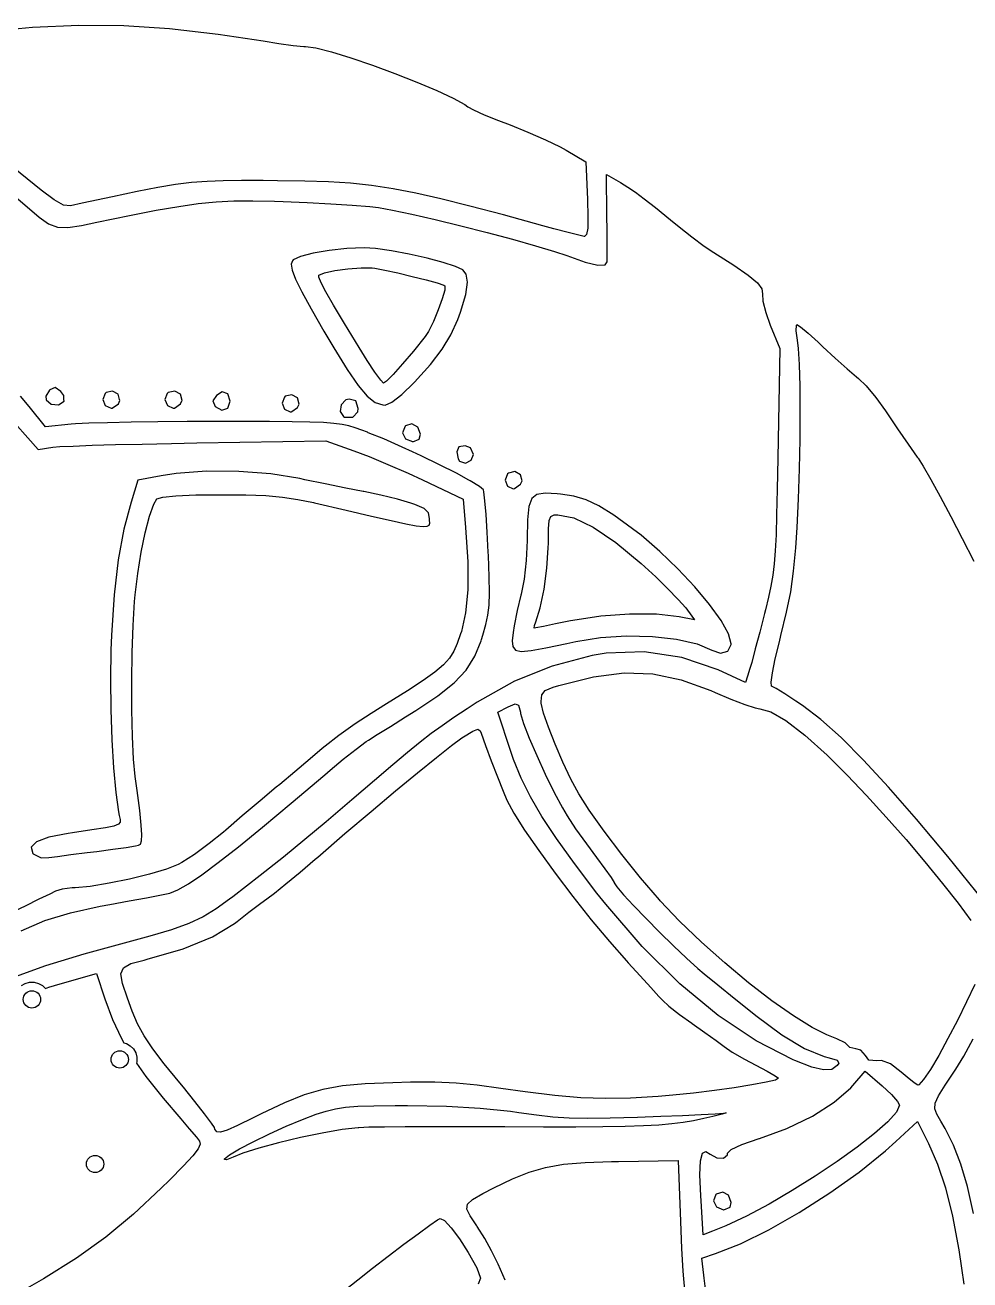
# Model space of a CAD drawing. Header units: inches. Extents: x -2.16 to 7.19, y -6.87 to -1.22.
# Drawn here: x 4.558 to 5.203, y -2.077 to -1.219 of the extents above; entities that cross this region are included whole.
import ezdxf

# ---------------------------------------------------------------- set-up
doc = ezdxf.new("R2010")
doc.units = ezdxf.units.IN
doc.header["$MEASUREMENT"] = 0
doc.layers.add('Front', color=13, linetype='CONTINUOUS', true_color=0xc83434)

msp = doc.modelspace()

# ---------------------------------------------------------------- linework, layer by layer
at = {"layer": 'Front', "linetype": 'CONTINUOUS'}
for p, q in [((4.52837, -1.22409), (4.56253, -1.22085)), ((4.56253, -1.22085), (4.59428, -1.21932)), ((4.59428, -1.21932), (4.62506, -1.21955)), ((4.62506, -1.21955), (4.65633, -1.22157)), ((4.65633, -1.22157), (4.68953, -1.22543)), ((4.68953, -1.22543), (4.72025, -1.23019)), ((4.72025, -1.23019), (4.73105, -1.23187)), ((4.73105, -1.23187), (4.74086, -1.23317)), ((4.74086, -1.23317), (4.74795, -1.23386)), ((4.74795, -1.23386), (4.7492, -1.23391)), ((4.7492, -1.23391), (4.7563, -1.23497)), ((4.7563, -1.23497), (4.76694, -1.23771)), ((4.76694, -1.23771), (4.78015, -1.24178)), ((4.78015, -1.24178), (4.79494, -1.24681)), ((4.79494, -1.24681), (4.81033, -1.25243)), ((4.81033, -1.25243), (4.82531, -1.25828)), ((4.82531, -1.25828), (4.83892, -1.26398)), ((4.83892, -1.26398), (4.85015, -1.26918)), ((4.85015, -1.26918), (4.85803, -1.27351)), ((4.85803, -1.27351), (4.86025, -1.27511)), ((4.86025, -1.27511), (4.86407, -1.27726)), ((4.86407, -1.27726), (4.87143, -1.28059)), ((4.87143, -1.28059), (4.88116, -1.28459)), ((4.88116, -1.28459), (4.889, -1.2876)), ((4.889, -1.2876), (4.90118, -1.29245)), ((4.90118, -1.29245), (4.91322, -1.29773)), ((4.91322, -1.29773), (4.92334, -1.30264)), ((4.92334, -1.30264), (4.92741, -1.30488)), ((4.92741, -1.30488), (4.94081, -1.3128)), ((4.56852, -1.33206), (4.54463, -1.31286)), ((4.94081, -1.3128), (4.94189, -1.33842)), ((4.66038, -1.32837), (4.6483, -1.33035)), ((4.6713, -1.32702), (4.66038, -1.32837)), ((4.68188, -1.32618), (4.6713, -1.32702)), ((4.693, -1.32574), (4.68188, -1.32618)), ((4.70551, -1.32558), (4.693, -1.32574)), ((4.72025, -1.3256), (4.70551, -1.32558)), ((4.73016, -1.32566), (4.72025, -1.3256)), ((4.74866, -1.32592), (4.73016, -1.32566)), ((4.76503, -1.32648), (4.74866, -1.32592)), ((4.78003, -1.32746), (4.76503, -1.32648)), ((4.79443, -1.32898), (4.78003, -1.32746)), ((4.80902, -1.33117), (4.79443, -1.32898)), ((4.95528, -1.34965), (4.95488, -1.3215)), ((4.95488, -1.3215), (4.96444, -1.327)), ((4.96444, -1.327), (4.96959, -1.33008)), ((4.54642, -1.33281), (4.559, -1.34352)), ((4.57729, -1.33876), (4.56852, -1.33206)), ((4.61719, -1.33661), (4.59645, -1.34112)), ((4.63418, -1.33305), (4.61719, -1.33661)), ((4.6483, -1.33035), (4.63418, -1.33305)), ((4.82454, -1.33416), (4.80902, -1.33117)), ((4.84178, -1.33806), (4.82454, -1.33416)), ((4.96959, -1.33008), (4.97473, -1.33353)), ((4.97473, -1.33353), (4.98073, -1.33797)), ((4.559, -1.34352), (4.56713, -1.35058)), ((4.58384, -1.34234), (4.57729, -1.33876)), ((4.58852, -1.34286), (4.58384, -1.34234)), ((4.59645, -1.34112), (4.58852, -1.34286)), ((4.62884, -1.34949), (4.64716, -1.34589)), ((4.64716, -1.34589), (4.66251, -1.3432)), ((4.66251, -1.3432), (4.67584, -1.34132)), ((4.67584, -1.34132), (4.68812, -1.34014)), ((4.68812, -1.34014), (4.70027, -1.33955)), ((4.70027, -1.33955), (4.71327, -1.33946)), ((4.71327, -1.33946), (4.72806, -1.33975)), ((4.72806, -1.33975), (4.734, -1.33993)), ((4.734, -1.33993), (4.75026, -1.34057)), ((4.75026, -1.34057), (4.76642, -1.34142)), ((4.76642, -1.34142), (4.78115, -1.34239)), ((4.78115, -1.34239), (4.79312, -1.3434)), ((4.79312, -1.3434), (4.799, -1.34407)), ((4.799, -1.34407), (4.8086, -1.34574)), ((4.8086, -1.34574), (4.82192, -1.34855)), ((4.86151, -1.343), (4.84178, -1.33806)), ((4.8845, -1.34911), (4.86151, -1.343)), ((4.94189, -1.33842), (4.94225, -1.35045)), ((4.98073, -1.33797), (4.98844, -1.34406)), ((4.98844, -1.34406), (4.99871, -1.35244)), ((4.56713, -1.35058), (4.57353, -1.35509)), ((4.59613, -1.35625), (4.6066, -1.35412)), ((4.6066, -1.35412), (4.62884, -1.34949)), ((4.82192, -1.34855), (4.83787, -1.35223)), ((4.83787, -1.35223), (4.85538, -1.35651)), ((4.9115, -1.35651), (4.8845, -1.34911)), ((4.94225, -1.35045), (4.9421, -1.35821)), ((4.9554, -1.35956), (4.95528, -1.34965)), ((4.99871, -1.35244), (5.00463, -1.35731)), ((4.57353, -1.35509), (4.57959, -1.35733)), ((4.57959, -1.35733), (4.58666, -1.35761)), ((4.58666, -1.35761), (4.59613, -1.35625)), ((4.85538, -1.35651), (4.87337, -1.36111)), ((4.87337, -1.36111), (4.89077, -1.36575)), ((4.91905, -1.35857), (4.9115, -1.35651)), ((4.92879, -1.36114), (4.91905, -1.35857)), ((4.93608, -1.36296), (4.92879, -1.36114)), ((4.93973, -1.36373), (4.93608, -1.36296)), ((4.94137, -1.3624), (4.94, -1.36373)), ((4.9421, -1.35821), (4.94137, -1.3624)), ((4.95549, -1.36984), (4.9554, -1.35956)), ((5.00463, -1.35731), (5.01323, -1.36414)), ((4.77739, -1.37203), (4.7654, -1.37332)), ((4.78921, -1.37155), (4.77739, -1.37203)), ((4.7971, -1.37207), (4.78921, -1.37155)), ((4.80797, -1.3736), (4.7971, -1.37207)), ((4.89077, -1.36575), (4.90648, -1.37017)), ((4.90648, -1.37017), (4.91945, -1.37409)), ((4.94, -1.36373), (4.93973, -1.36373)), ((4.95551, -1.37744), (4.95549, -1.36984)), ((5.01323, -1.36414), (5.02173, -1.37045)), ((5.02173, -1.37045), (5.02823, -1.37481)), ((4.74022, -1.38034), (4.73938, -1.3828)), ((4.74071, -1.37986), (4.74022, -1.38034)), ((4.74583, -1.37746), (4.74071, -1.37986)), ((4.75447, -1.3752), (4.74583, -1.37746)), ((4.7654, -1.37332), (4.75447, -1.3752)), ((4.82013, -1.37586), (4.80797, -1.3736)), ((4.83232, -1.37859), (4.82013, -1.37586)), ((4.84331, -1.38148), (4.83232, -1.37859)), ((4.91945, -1.37409), (4.92775, -1.3769)), ((4.92775, -1.3769), (4.94047, -1.38129)), ((4.95546, -1.38121), (4.95551, -1.37744)), ((5.02823, -1.37481), (5.04205, -1.38343)), ((4.73938, -1.3828), (4.74002, -1.38687)), ((4.74002, -1.38687), (4.74236, -1.39302)), ((4.75827, -1.3902), (4.76211, -1.38857)), ((4.76211, -1.38857), (4.76931, -1.38706)), ((4.76931, -1.38706), (4.77824, -1.38586)), ((4.77824, -1.38586), (4.78726, -1.38519)), ((4.78726, -1.38519), (4.79472, -1.38524)), ((4.79472, -1.38524), (4.7965, -1.38544)), ((4.7965, -1.38544), (4.80338, -1.38674)), ((4.80338, -1.38674), (4.81238, -1.38872)), ((4.81238, -1.38872), (4.82222, -1.39108)), ((4.85184, -1.38427), (4.84331, -1.38148)), ((4.85666, -1.38668), (4.85184, -1.38427)), ((4.85892, -1.38947), (4.85666, -1.38668)), ((4.94047, -1.38129), (4.94911, -1.38338)), ((4.94911, -1.38338), (4.954, -1.38322)), ((4.954, -1.38322), (4.95546, -1.38121)), ((5.04205, -1.38343), (5.05186, -1.39018)), ((4.74236, -1.39302), (4.74662, -1.40169)), ((4.75832, -1.39172), (4.75827, -1.3902)), ((4.75987, -1.39537), (4.75832, -1.39172)), ((4.76317, -1.40158), (4.75987, -1.39537)), ((4.82222, -1.39108), (4.8316, -1.39348)), ((4.8316, -1.39348), (4.83923, -1.39559)), ((4.83923, -1.39559), (4.84382, -1.39711)), ((4.84382, -1.39711), (4.84453, -1.39749)), ((4.84453, -1.39749), (4.84443, -1.4004)), ((4.8588, -1.40353), (4.86003, -1.39511)), ((4.86003, -1.39511), (4.85892, -1.38947)), ((5.05186, -1.39018), (5.0581, -1.39544)), ((5.0581, -1.39544), (5.06122, -1.39959)), ((4.74662, -1.40169), (4.75301, -1.41336)), ((4.76845, -1.41075), (4.76317, -1.40158)), ((4.84271, -1.4064), (4.83993, -1.41405)), ((4.84443, -1.4004), (4.84271, -1.4064)), ((4.85517, -1.41553), (4.8588, -1.40353)), ((5.06122, -1.39959), (5.06166, -1.40302)), ((5.06166, -1.40302), (5.06164, -1.40308)), ((5.06164, -1.40308), (5.06189, -1.40801)), ((4.75301, -1.41336), (4.76176, -1.42849)), ((4.77593, -1.42331), (4.76845, -1.41075)), ((4.83993, -1.41405), (4.83662, -1.42195)), ((5.06189, -1.40801), (5.0638, -1.41577)), ((4.78587, -1.43967), (4.77593, -1.42331)), ((4.83662, -1.42195), (4.83334, -1.42866)), ((4.84866, -1.43112), (4.85332, -1.42064)), ((4.85332, -1.42064), (4.85517, -1.41553)), ((5.0638, -1.41577), (5.06684, -1.42433)), ((4.76176, -1.42849), (4.76847, -1.43981)), ((4.83107, -1.43227), (4.8231, -1.44208)), ((4.83334, -1.42866), (4.83107, -1.43227)), ((4.84273, -1.44087), (4.84866, -1.43112)), ((5.06684, -1.42433), (5.07335, -1.4403)), ((5.08459, -1.42825), (5.08474, -1.42447)), ((5.08548, -1.43467), (5.08459, -1.42825)), ((5.08474, -1.42447), (5.08514, -1.42405)), ((5.08514, -1.42405), (5.08761, -1.42565)), ((5.08761, -1.42565), (5.09274, -1.42995)), ((5.09274, -1.42995), (5.09963, -1.43614)), ((4.76847, -1.43981), (4.77765, -1.4547)), ((4.79141, -1.44854), (4.78587, -1.43967)), ((5.07335, -1.4403), (5.07203, -1.5153)), ((5.08621, -1.44031), (5.08548, -1.43467)), ((5.08691, -1.45141), (5.08621, -1.44031)), ((5.09963, -1.43614), (5.10293, -1.43922)), ((5.10293, -1.43922), (5.11137, -1.44704)), ((4.79671, -1.45659), (4.79141, -1.44854)), ((4.8231, -1.44208), (4.81556, -1.45092)), ((4.83467, -1.4512), (4.84273, -1.44087)), ((5.11137, -1.44704), (5.11951, -1.45432)), ((4.77765, -1.4547), (4.78515, -1.46557)), ((4.80064, -1.46204), (4.79671, -1.45659)), ((4.81556, -1.45092), (4.80916, -1.45804)), ((4.82363, -1.46342), (4.83467, -1.4512)), ((5.08732, -1.46603), (5.08691, -1.45141)), ((5.11951, -1.45432), (5.1259, -1.45978)), ((4.78515, -1.46557), (4.79141, -1.4729)), ((4.80261, -1.46405), (4.80064, -1.46204)), ((4.80458, -1.46266), (4.80261, -1.46405)), ((4.80916, -1.45804), (4.80458, -1.46266)), ((4.81498, -1.47187), (4.82329, -1.46378)), ((4.82329, -1.46378), (4.82363, -1.46342)), ((5.08746, -1.48333), (5.08732, -1.46603)), ((5.1259, -1.45978), (5.12714, -1.46078)), ((5.12714, -1.46078), (5.1324, -1.46593)), ((5.1324, -1.46593), (5.13899, -1.47384)), ((4.56025, -1.47999), (4.5543, -1.47301)), ((4.57428, -1.46882), (4.57179, -1.47301)), ((4.57179, -1.47301), (4.57192, -1.47548)), ((4.5744, -1.46872), (4.57428, -1.46882)), ((4.57809, -1.46712), (4.5744, -1.46872)), ((4.58193, -1.46965), (4.57809, -1.46712)), ((4.58396, -1.4726), (4.58193, -1.46965)), ((4.5841, -1.4753), (4.58396, -1.4726)), ((4.61225, -1.47105), (4.61065, -1.4753)), ((4.6129, -1.47049), (4.61225, -1.47105)), ((4.61728, -1.46953), (4.6129, -1.47049)), ((4.62114, -1.47168), (4.61728, -1.46953)), ((4.62213, -1.4753), (4.62114, -1.47168)), ((4.65475, -1.47105), (4.65315, -1.4753)), ((4.6554, -1.47049), (4.65475, -1.47105)), ((4.65978, -1.46953), (4.6554, -1.47049)), ((4.66364, -1.47168), (4.65978, -1.46953)), ((4.66479, -1.47589), (4.66364, -1.47168)), ((4.68835, -1.47238), (4.68583, -1.47621)), ((4.69231, -1.47001), (4.68835, -1.47238)), ((4.69617, -1.47125), (4.69231, -1.47001)), ((4.69775, -1.47643), (4.69617, -1.47125)), ((4.73475, -1.47355), (4.73315, -1.4778)), ((4.7354, -1.47299), (4.73475, -1.47355)), ((4.73978, -1.47203), (4.7354, -1.47299)), ((4.74364, -1.47418), (4.73978, -1.47203)), ((4.74479, -1.47839), (4.74364, -1.47418)), ((4.77908, -1.47491), (4.77673, -1.47556)), ((4.78362, -1.47617), (4.77908, -1.47491)), ((4.79141, -1.4729), (4.79688, -1.47719)), ((4.80819, -1.47715), (4.81498, -1.47187)), ((5.13899, -1.47384), (5.14567, -1.48297)), ((4.54347, -1.48332), (4.5665, -1.50934)), ((4.5715, -1.49393), (4.56025, -1.47999)), ((4.57192, -1.47548), (4.57526, -1.47844)), ((4.57526, -1.47844), (4.58025, -1.47878)), ((4.58025, -1.47878), (4.58414, -1.47632)), ((4.58415, -1.47631), (4.5841, -1.4753)), ((4.58414, -1.47632), (4.58415, -1.47631)), ((4.61065, -1.4753), (4.61234, -1.4794)), ((4.61234, -1.4794), (4.61627, -1.48117)), ((4.61627, -1.48117), (4.61709, -1.48108)), ((4.61709, -1.48108), (4.62127, -1.4782)), ((4.62127, -1.4782), (4.62229, -1.47589)), ((4.62229, -1.47589), (4.62213, -1.4753)), ((4.65315, -1.4753), (4.65484, -1.4794)), ((4.65484, -1.4794), (4.65877, -1.48117)), ((4.65877, -1.48117), (4.65959, -1.48108)), ((4.65959, -1.48108), (4.66377, -1.4782)), ((4.66377, -1.4782), (4.66464, -1.47621)), ((4.66464, -1.47621), (4.66479, -1.47589)), ((4.68583, -1.47621), (4.68743, -1.4799)), ((4.68743, -1.4799), (4.68753, -1.48002)), ((4.68753, -1.48002), (4.69194, -1.48253)), ((4.69194, -1.48253), (4.69601, -1.48106)), ((4.69601, -1.48106), (4.69724, -1.4778)), ((4.69724, -1.4778), (4.69775, -1.47643)), ((4.73315, -1.4778), (4.73484, -1.4819)), ((4.73484, -1.4819), (4.73877, -1.48367)), ((4.73877, -1.48367), (4.73959, -1.48358)), ((4.73959, -1.48358), (4.73989, -1.48337)), ((4.73989, -1.48337), (4.74377, -1.4807)), ((4.74377, -1.4807), (4.74479, -1.47839)), ((4.77353, -1.47877), (4.77295, -1.48337)), ((4.77295, -1.48337), (4.77516, -1.48689)), ((4.77673, -1.47556), (4.77353, -1.47877)), ((4.78525, -1.48143), (4.78362, -1.47617)), ((4.78489, -1.48374), (4.78525, -1.48143)), ((4.79688, -1.47719), (4.80199, -1.47894)), ((4.80199, -1.47894), (4.80366, -1.47905)), ((4.80366, -1.47905), (4.80819, -1.47715)), ((5.08731, -1.5025), (5.08746, -1.48333)), ((5.14567, -1.48297), (5.14702, -1.48498)), ((4.589, -1.49211), (4.5715, -1.49393)), ((4.59193, -1.49188), (4.589, -1.49211)), ((4.60102, -1.49145), (4.59193, -1.49188)), ((4.61396, -1.49107), (4.60102, -1.49145)), ((4.62998, -1.49076), (4.61396, -1.49107)), ((4.64834, -1.49051), (4.62998, -1.49076)), ((4.66826, -1.49035), (4.64834, -1.49051)), ((4.689, -1.4903), (4.66826, -1.49035)), ((4.70517, -1.4903), (4.689, -1.4903)), ((4.72459, -1.49034), (4.70517, -1.4903)), ((4.74004, -1.49045), (4.72459, -1.49034)), ((4.75212, -1.49066), (4.74004, -1.49045)), ((4.76144, -1.49102), (4.75212, -1.49066)), ((4.7686, -1.49156), (4.76144, -1.49102)), ((4.7742, -1.49231), (4.7686, -1.49156)), ((4.77516, -1.48689), (4.77588, -1.48722)), ((4.77588, -1.48722), (4.78154, -1.4873)), ((4.78154, -1.4873), (4.78489, -1.48374)), ((4.82188, -1.49193), (4.81748, -1.49333)), ((4.82596, -1.49415), (4.82188, -1.49193)), ((5.14702, -1.48498), (5.15392, -1.49527)), ((4.77886, -1.49332), (4.7742, -1.49231)), ((4.78317, -1.49461), (4.77886, -1.49332)), ((4.78775, -1.49623), (4.78317, -1.49461)), ((4.79153, -1.49765), (4.78775, -1.49623)), ((4.79215, -1.49791), (4.79153, -1.49765)), ((4.80273, -1.50222), (4.79215, -1.49791)), ((4.81725, -1.49355), (4.81561, -1.49791)), ((4.81561, -1.49791), (4.81765, -1.50206)), ((4.81748, -1.49333), (4.81725, -1.49355)), ((4.82775, -1.49897), (4.82596, -1.49415)), ((4.8269, -1.50233), (4.82775, -1.49897)), ((5.15392, -1.49527), (5.1612, -1.50584)), ((4.5665, -1.50934), (4.5765, -1.50784)), ((4.5765, -1.50784), (4.58131, -1.50744)), ((4.58131, -1.50744), (4.59047, -1.50701)), ((4.59047, -1.50701), (4.60333, -1.50655)), ((4.60333, -1.50655), (4.61923, -1.50609)), ((4.61923, -1.50609), (4.63753, -1.50565)), ((4.63753, -1.50565), (4.65757, -1.50524)), ((4.65757, -1.50524), (4.67486, -1.50494)), ((4.67486, -1.50494), (4.76321, -1.50356)), ((4.76321, -1.50356), (4.7823, -1.51034)), ((4.81526, -1.50772), (4.80273, -1.50222)), ((4.82225, -1.51096), (4.81526, -1.50772)), ((4.81765, -1.50206), (4.82234, -1.50404)), ((4.82234, -1.50404), (4.82268, -1.50405)), ((4.82268, -1.50405), (4.8269, -1.50233)), ((4.85393, -1.50751), (4.85275, -1.51096)), ((4.85838, -1.507), (4.85393, -1.50751)), ((4.86195, -1.50832), (4.85838, -1.507)), ((4.864, -1.51276), (4.86195, -1.50832)), ((5.08689, -1.52268), (5.08731, -1.5025)), ((5.1612, -1.50584), (5.16739, -1.51455)), ((4.7823, -1.51034), (4.79261, -1.51428)), ((4.79261, -1.51428), (4.80555, -1.51966)), ((4.82826, -1.51374), (4.82225, -1.51096)), ((4.8409, -1.51985), (4.82826, -1.51374)), ((4.85275, -1.51096), (4.85359, -1.51583)), ((4.85359, -1.51583), (4.85451, -1.51747)), ((4.85451, -1.51747), (4.85859, -1.51881)), ((4.85859, -1.51881), (4.8625, -1.51669)), ((4.8625, -1.51669), (4.864, -1.51276)), ((5.07203, -1.5153), (5.07165, -1.53674)), ((5.16739, -1.51455), (5.16794, -1.5153)), ((5.16794, -1.5153), (5.17151, -1.52087)), ((4.66087, -1.52575), (4.65059, -1.52729)), ((4.68145, -1.52431), (4.66087, -1.52575)), ((4.70368, -1.52445), (4.68145, -1.52431)), ((4.7256, -1.52613), (4.70368, -1.52445)), ((4.74525, -1.52929), (4.7256, -1.52613)), ((4.80555, -1.51966), (4.81929, -1.52567)), ((4.81929, -1.52567), (4.82918, -1.53022)), ((4.85232, -1.52565), (4.8409, -1.51985)), ((4.86091, -1.5303), (4.85232, -1.52565)), ((4.88725, -1.52605), (4.88565, -1.5303)), ((4.8879, -1.52549), (4.88725, -1.52605)), ((4.89228, -1.52453), (4.8879, -1.52549)), ((4.89614, -1.52668), (4.89228, -1.52453)), ((5.0862, -1.54306), (5.08689, -1.52268)), ((5.17151, -1.52087), (5.17665, -1.52983)), ((4.63468, -1.5303), (4.62999, -1.5453)), ((4.65059, -1.52729), (4.63468, -1.5303)), ((4.74866, -1.53002), (4.74525, -1.52929)), ((4.76256, -1.53294), (4.74866, -1.53002)), ((4.77678, -1.53582), (4.76256, -1.53294)), ((4.82918, -1.53022), (4.85696, -1.54333)), ((4.86168, -1.53072), (4.86091, -1.5303)), ((4.86814, -1.53465), (4.86168, -1.53072)), ((4.87086, -1.53701), (4.86814, -1.53465)), ((4.88565, -1.5303), (4.88734, -1.5344)), ((4.88734, -1.5344), (4.89127, -1.53617)), ((4.89209, -1.53608), (4.89627, -1.5332)), ((4.89729, -1.53089), (4.89614, -1.52668)), ((4.89627, -1.5332), (4.89729, -1.53089)), ((5.17665, -1.52983), (5.18302, -1.5415)), ((4.64547, -1.54682), (4.64767, -1.54313)), ((4.64767, -1.54313), (4.65159, -1.54187)), ((4.65159, -1.54187), (4.66046, -1.54098)), ((4.66046, -1.54098), (4.67422, -1.54045)), ((4.67422, -1.54045), (4.691, -1.5403)), ((4.691, -1.5403), (4.70837, -1.54044)), ((4.70837, -1.54044), (4.72208, -1.54093)), ((4.72208, -1.54093), (4.73348, -1.5419)), ((4.73348, -1.5419), (4.74392, -1.54346)), ((4.74392, -1.54346), (4.75472, -1.54572)), ((4.78871, -1.53813), (4.77678, -1.53582)), ((4.78912, -1.53821), (4.78871, -1.53813)), ((4.80069, -1.54063), (4.78912, -1.53821)), ((4.8122, -1.54345), (4.80069, -1.54063)), ((4.82121, -1.54605), (4.8122, -1.54345)), ((4.85696, -1.54333), (4.85861, -1.56281)), ((4.87116, -1.53843), (4.87086, -1.53701)), ((4.87184, -1.5444), (4.87116, -1.53843)), ((4.89127, -1.53617), (4.89209, -1.53608)), ((4.90381, -1.54288), (4.90181, -1.54842)), ((4.9074, -1.54007), (4.90381, -1.54288)), ((4.91305, -1.53924), (4.9074, -1.54007)), ((4.92125, -1.53965), (4.91305, -1.53924)), ((4.92343, -1.53984), (4.92125, -1.53965)), ((4.93268, -1.5412), (4.92343, -1.53984)), ((4.94109, -1.54372), (4.93268, -1.5412)), ((4.9498, -1.54793), (4.94109, -1.54372)), ((5.07165, -1.53674), (5.07127, -1.55394)), ((5.08523, -1.5628), (5.0862, -1.54306)), ((5.18302, -1.5415), (5.19026, -1.55517)), ((4.62999, -1.5453), (4.62503, -1.56396)), ((4.6426, -1.55499), (4.64547, -1.54682)), ((4.75472, -1.54572), (4.75525, -1.54585)), ((4.75525, -1.54585), (4.77695, -1.55092)), ((4.77695, -1.55092), (4.79427, -1.55496)), ((4.82402, -1.54701), (4.82121, -1.54605)), ((4.83033, -1.54974), (4.82402, -1.54701)), ((4.83328, -1.5526), (4.83033, -1.54974)), ((4.8726, -1.5539), (4.87184, -1.5444)), ((4.90181, -1.54842), (4.90091, -1.55742)), ((4.95997, -1.55436), (4.9498, -1.54793)), ((4.63966, -1.56627), (4.6426, -1.55499)), ((4.79427, -1.55496), (4.8077, -1.55802)), ((4.8077, -1.55802), (4.81772, -1.56018)), ((4.81772, -1.56018), (4.82484, -1.56149)), ((4.834, -1.55655), (4.83328, -1.5526)), ((4.83367, -1.56105), (4.83408, -1.55967)), ((4.83404, -1.55778), (4.834, -1.55655)), ((4.83408, -1.55967), (4.83404, -1.55778)), ((4.87338, -1.56596), (4.8726, -1.5539)), ((4.90091, -1.55742), (4.90063, -1.57063)), ((4.9153, -1.56369), (4.91575, -1.55793)), ((4.91575, -1.55793), (4.9169, -1.55509)), ((4.9169, -1.55509), (4.91909, -1.55414)), ((4.91909, -1.55414), (4.92158, -1.55405)), ((4.92158, -1.55405), (4.93258, -1.55619)), ((4.93258, -1.55619), (4.94589, -1.56253)), ((4.97275, -1.56356), (4.95997, -1.55436)), ((5.07127, -1.55394), (5.07084, -1.56765)), ((5.19026, -1.55517), (5.19802, -1.57016)), ((4.62503, -1.56396), (4.62123, -1.58481)), ((4.63689, -1.57968), (4.63966, -1.56627)), ((4.82484, -1.56149), (4.82954, -1.56203)), ((4.82954, -1.56203), (4.83232, -1.56186)), ((4.83232, -1.56186), (4.83367, -1.56105)), ((4.85861, -1.56281), (4.86007, -1.58618)), ((4.87409, -1.57963), (4.87338, -1.56596)), ((4.9152, -1.57342), (4.9153, -1.56369)), ((4.94589, -1.56253), (4.96135, -1.57296)), ((4.97856, -1.56804), (4.97275, -1.56356)), ((4.99136, -1.57901), (4.97856, -1.56804)), ((5.07084, -1.56765), (5.0703, -1.57862)), ((5.08433, -1.57665), (5.08523, -1.5628)), ((4.90062, -1.57155), (4.90004, -1.58518)), ((4.90063, -1.57063), (4.90062, -1.57155)), ((4.91421, -1.59055), (4.91515, -1.57659)), ((4.91515, -1.57659), (4.9152, -1.57342)), ((4.96135, -1.57296), (4.97876, -1.58735)), ((5.08286, -1.59255), (5.08433, -1.57665)), ((5.19802, -1.57016), (5.20595, -1.58576)), ((4.62123, -1.58481), (4.61847, -1.60869)), ((4.63452, -1.59421), (4.63689, -1.57968)), ((4.86007, -1.58618), (4.86009, -1.60538)), ((4.87419, -1.58183), (4.87409, -1.57963)), ((4.87479, -1.59648), (4.87419, -1.58183)), ((4.90004, -1.58518), (4.89865, -1.59813)), ((5.00383, -1.59101), (4.99136, -1.57901)), ((5.0703, -1.57862), (5.06957, -1.58762)), ((4.63277, -1.60883), (4.63452, -1.59421)), ((4.91229, -1.60481), (4.91421, -1.59055)), ((4.97876, -1.58735), (4.98863, -1.59646)), ((5.01536, -1.60335), (5.00383, -1.59101)), ((5.06957, -1.58762), (5.0686, -1.59539)), ((5.08086, -1.60662), (5.08286, -1.59255)), ((4.875, -1.60741), (4.87479, -1.59648)), ((4.89865, -1.59813), (4.89668, -1.60833)), ((4.98863, -1.59646), (4.99676, -1.60443)), ((5.02536, -1.61533), (5.01536, -1.60335)), ((5.06731, -1.6027), (5.06565, -1.61029)), ((5.0686, -1.59539), (5.06731, -1.6027)), ((4.61847, -1.60869), (4.61665, -1.6364)), ((4.63237, -1.61336), (4.63277, -1.60883)), ((4.86009, -1.60538), (4.85866, -1.62106)), ((4.87475, -1.61574), (4.875, -1.60741)), ((4.89648, -1.60905), (4.89388, -1.61933)), ((4.89668, -1.60833), (4.89648, -1.60905)), ((4.90966, -1.61761), (4.91229, -1.60481)), ((4.99676, -1.60443), (5.00395, -1.61188)), ((5.00395, -1.61188), (5.0091, -1.61763)), ((5.06565, -1.61029), (5.06354, -1.61893)), ((5.07807, -1.62068), (5.08086, -1.60662)), ((4.63138, -1.62965), (4.63237, -1.61336)), ((4.87395, -1.6226), (4.87475, -1.61574)), ((4.89388, -1.61933), (4.89176, -1.62992)), ((4.9066, -1.62717), (4.90966, -1.61761)), ((5.0091, -1.61763), (5.01043, -1.61932)), ((5.01043, -1.61932), (5.0151, -1.62585)), ((5.03324, -1.62627), (5.02536, -1.61533)), ((5.06354, -1.61893), (5.06289, -1.62155)), ((5.0742, -1.63655), (5.07807, -1.62068)), ((4.85866, -1.62106), (4.85573, -1.63387)), ((4.87047, -1.63639), (4.87255, -1.62911)), ((4.87255, -1.62911), (4.87395, -1.6226)), ((4.90569, -1.62965), (4.9066, -1.62717)), ((4.92002, -1.62866), (4.91181, -1.63033)), ((4.93025, -1.62655), (4.92002, -1.62866)), ((4.93194, -1.6262), (4.93025, -1.62655)), ((4.95106, -1.62331), (4.93194, -1.6262)), ((4.97069, -1.6219), (4.95106, -1.62331)), ((4.9891, -1.62205), (4.97069, -1.6219)), ((5.00455, -1.62381), (4.9891, -1.62205)), ((5.0151, -1.62585), (5.00455, -1.62381)), ((5.0384, -1.63546), (5.03324, -1.62627)), ((5.06289, -1.62155), (5.05968, -1.63415)), ((4.61665, -1.6364), (4.61623, -1.64648)), ((4.63073, -1.64822), (4.63138, -1.62965)), ((4.85523, -1.63536), (4.8529, -1.6419)), ((4.85573, -1.63387), (4.85523, -1.63536)), ((4.86957, -1.63926), (4.87047, -1.63639)), ((4.89109, -1.63443), (4.89052, -1.64011)), ((4.89176, -1.62992), (4.89109, -1.63443)), ((4.90561, -1.63151), (4.90569, -1.62965)), ((4.90671, -1.63133), (4.90561, -1.63151)), ((4.91181, -1.63033), (4.90671, -1.63133)), ((4.934, -1.64057), (4.9508, -1.63783)), ((4.9508, -1.63783), (4.96869, -1.63671)), ((4.96869, -1.63671), (4.98646, -1.63711)), ((4.98646, -1.63711), (5.00292, -1.63897)), ((5.04025, -1.64223), (5.0384, -1.63546)), ((5.05968, -1.63415), (5.05668, -1.64568)), ((5.07312, -1.64081), (5.0742, -1.63655)), ((4.61623, -1.64648), (4.61585, -1.66632)), ((4.8529, -1.6419), (4.85054, -1.6473)), ((4.86504, -1.65054), (4.86923, -1.64011)), ((4.86923, -1.64011), (4.86957, -1.63926)), ((4.89052, -1.64011), (4.89085, -1.6441)), ((4.89085, -1.6441), (4.89269, -1.6465)), ((4.89269, -1.6465), (4.89668, -1.6474)), ((4.90343, -1.64688), (4.91358, -1.64504)), ((4.91358, -1.64504), (4.92775, -1.64197)), ((4.92775, -1.64197), (4.934, -1.64057)), ((5.00292, -1.63897), (5.01688, -1.64221)), ((5.01688, -1.64221), (5.02685, -1.64657)), ((5.02685, -1.64657), (5.03299, -1.64856)), ((5.03797, -1.64713), (5.04024, -1.64276)), ((5.04024, -1.64276), (5.04025, -1.64223)), ((5.05668, -1.64568), (5.0542, -1.6549)), ((5.07036, -1.65249), (5.07312, -1.64081)), ((4.63044, -1.66785), (4.63073, -1.64822)), ((4.84759, -1.65204), (4.8435, -1.65661)), ((4.85054, -1.6473), (4.84759, -1.65204)), ((4.85908, -1.66014), (4.86504, -1.65054)), ((4.89668, -1.6474), (4.90343, -1.64688)), ((4.9452, -1.65016), (4.91775, -1.65738)), ((4.95467, -1.64858), (4.9452, -1.65016)), ((4.9807, -1.64762), (4.95467, -1.64858)), ((5.00647, -1.65149), (4.9807, -1.64762)), ((5.03124, -1.6601), (5.00647, -1.65149)), ((5.03299, -1.64856), (5.03797, -1.64713)), ((5.0542, -1.6549), (5.05258, -1.66055)), ((5.06844, -1.66203), (5.07036, -1.65249)), ((4.83771, -1.66153), (4.82967, -1.66726)), ((4.8435, -1.65661), (4.83771, -1.66153)), ((4.85089, -1.66895), (4.85908, -1.66014)), ((4.91775, -1.65738), (4.89203, -1.6678)), ((4.94598, -1.66473), (4.96705, -1.66206)), ((4.96705, -1.66206), (4.98666, -1.66271)), ((4.98666, -1.66271), (5.00602, -1.66673)), ((5.05, -1.66865), (5.03124, -1.6601)), ((5.05253, -1.66072), (5.05, -1.66865)), ((5.05258, -1.66055), (5.05253, -1.66072)), ((5.0675, -1.66852), (5.06844, -1.66203)), ((4.61585, -1.66632), (4.61604, -1.68712)), ((4.6305, -1.68733), (4.63044, -1.66785)), ((4.82967, -1.66726), (4.81882, -1.67432)), ((4.83968, -1.67787), (4.85089, -1.66895)), ((4.89203, -1.6678), (4.86649, -1.68208)), ((4.91311, -1.67416), (4.91855, -1.67182)), ((4.91855, -1.67182), (4.92228, -1.67067)), ((4.92228, -1.67067), (4.94598, -1.66473)), ((5.00602, -1.66673), (5.02631, -1.67417)), ((5.06773, -1.67109), (5.0675, -1.66852)), ((5.06774, -1.67109), (5.06773, -1.67109)), ((5.07089, -1.67279), (5.06774, -1.67109)), ((4.81882, -1.67432), (4.8046, -1.6832)), ((4.82464, -1.6878), (4.83968, -1.67787)), ((4.91025, -1.6816), (4.91076, -1.67704)), ((4.91076, -1.67704), (4.91311, -1.67416)), ((5.02631, -1.67417), (5.02932, -1.6755)), ((5.02932, -1.6755), (5.04001, -1.68008)), ((5.04001, -1.68008), (5.04954, -1.68373)), ((5.0769, -1.67646), (5.07089, -1.67279)), ((5.08449, -1.6813), (5.0769, -1.67646)), ((4.61604, -1.68712), (4.61674, -1.70774)), ((4.63092, -1.70546), (4.6305, -1.68733)), ((4.8046, -1.6832), (4.794, -1.68973)), ((4.81763, -1.69217), (4.82464, -1.6878)), ((4.85963, -1.68655), (4.85053, -1.69268)), ((4.86649, -1.68208), (4.85963, -1.68655)), ((4.8806, -1.689), (4.88766, -1.68534)), ((4.88956, -1.71577), (4.8806, -1.689)), ((4.88766, -1.68534), (4.89254, -1.68314)), ((4.89254, -1.68314), (4.8948, -1.68408)), ((4.8948, -1.68408), (4.89611, -1.689)), ((4.89611, -1.689), (4.89625, -1.68974)), ((4.91033, -1.68274), (4.91025, -1.6816)), ((4.91193, -1.68952), (4.91033, -1.68274)), ((4.91523, -1.69928), (4.91193, -1.68952)), ((5.04954, -1.68373), (5.05668, -1.68601)), ((5.05668, -1.68601), (5.05967, -1.68655)), ((5.05967, -1.68655), (5.06727, -1.68859)), ((5.06727, -1.68859), (5.07757, -1.69465)), ((5.08894, -1.68431), (5.08449, -1.6813)), ((5.10146, -1.69398), (5.08894, -1.68431)), ((4.78308, -1.69687), (4.77192, -1.7048)), ((4.794, -1.68973), (4.78308, -1.69687)), ((4.80723, -1.69868), (4.81763, -1.69217)), ((4.85053, -1.69268), (4.84261, -1.69819)), ((4.89625, -1.68974), (4.89827, -1.69659)), ((4.89827, -1.69659), (4.90212, -1.70662)), ((5.07757, -1.69465), (5.09043, -1.70463)), ((5.11527, -1.70634), (5.10146, -1.69398)), ((4.63169, -1.72102), (4.63092, -1.70546)), ((4.77192, -1.7048), (4.76255, -1.71209)), ((4.79223, -1.7081), (4.7983, -1.70428)), ((4.7983, -1.70428), (4.80723, -1.69868)), ((4.83517, -1.70361), (4.82752, -1.70951)), ((4.84261, -1.69819), (4.83517, -1.70361)), ((4.84898, -1.71178), (4.85612, -1.70654)), ((4.85612, -1.70654), (4.85718, -1.70584)), ((4.85718, -1.70584), (4.86353, -1.70192)), ((4.86353, -1.70192), (4.86697, -1.70064)), ((4.86697, -1.70064), (4.86869, -1.70176)), ((4.86869, -1.70176), (4.86935, -1.70335)), ((4.86935, -1.70335), (4.87229, -1.71168)), ((4.90212, -1.70662), (4.90725, -1.71863)), ((4.91976, -1.71083), (4.91523, -1.69928)), ((5.09043, -1.70463), (5.10571, -1.71841)), ((5.13063, -1.72163), (5.11527, -1.70634)), ((4.61674, -1.70774), (4.6179, -1.72703)), ((4.76069, -1.71368), (4.75233, -1.72087)), ((4.76255, -1.71209), (4.76069, -1.71368)), ((4.77494, -1.72109), (4.78373, -1.7142)), ((4.78373, -1.7142), (4.79077, -1.70906)), ((4.79077, -1.70906), (4.79223, -1.7081)), ((4.82752, -1.70951), (4.81897, -1.71643)), ((4.8387, -1.71982), (4.84898, -1.71178)), ((4.87229, -1.71168), (4.87621, -1.72223)), ((4.92505, -1.72303), (4.91976, -1.71083)), ((4.63281, -1.7328), (4.63169, -1.72102)), ((4.75233, -1.72087), (4.74201, -1.72961)), ((4.76598, -1.72854), (4.77494, -1.72109)), ((4.81897, -1.71643), (4.8088, -1.72493)), ((4.82578, -1.73028), (4.8387, -1.71982)), ((4.87621, -1.72223), (4.88042, -1.73323)), ((4.8915, -1.7213), (4.88956, -1.71577)), ((4.89663, -1.734), (4.8915, -1.7213)), ((4.90725, -1.71863), (4.91312, -1.73141)), ((4.93062, -1.73469), (4.92505, -1.72303)), ((5.10571, -1.71841), (5.11938, -1.7319)), ((5.14775, -1.74012), (5.13063, -1.72163)), ((4.6179, -1.72703), (4.61946, -1.74386)), ((4.74201, -1.72961), (4.73164, -1.73827)), ((4.73939, -1.75118), (4.76231, -1.73168)), ((4.76231, -1.73168), (4.76598, -1.72854)), ((4.8088, -1.72493), (4.79633, -1.73557)), ((4.81071, -1.74272), (4.82578, -1.73028)), ((4.91312, -1.73141), (4.91917, -1.74373)), ((5.11938, -1.7319), (5.13264, -1.74579)), ((4.6341, -1.7424), (4.63281, -1.7328)), ((4.72919, -1.7403), (4.71822, -1.74944)), ((4.73164, -1.73827), (4.72919, -1.7403)), ((4.79633, -1.73557), (4.78086, -1.74888)), ((4.88042, -1.73323), (4.88426, -1.74291)), ((4.90291, -1.74673), (4.89663, -1.734)), ((4.93599, -1.74465), (4.93062, -1.73469)), ((5.16689, -1.76204), (5.14775, -1.74012)), ((4.61946, -1.74386), (4.62136, -1.7571)), ((4.63588, -1.75623), (4.6341, -1.7424)), ((4.71822, -1.74944), (4.70591, -1.75987)), ((4.78086, -1.74888), (4.77922, -1.7503)), ((4.79398, -1.75675), (4.81071, -1.74272)), ((4.88426, -1.74291), (4.88684, -1.74905)), ((4.88684, -1.74905), (4.89155, -1.75785)), ((4.91079, -1.76023), (4.90291, -1.74673)), ((4.91917, -1.74373), (4.92486, -1.75441)), ((4.94319, -1.75594), (4.93599, -1.74465)), ((5.13264, -1.74579), (5.14623, -1.76067)), ((4.62136, -1.7571), (4.62184, -1.75951)), ((4.63697, -1.76615), (4.63588, -1.75623)), ((4.71981, -1.76755), (4.73939, -1.75118)), ((4.77922, -1.7503), (4.76343, -1.76381)), ((4.77611, -1.77195), (4.79398, -1.75675)), ((4.89155, -1.75785), (4.899, -1.76962)), ((4.92486, -1.75441), (4.92802, -1.75975)), ((4.9534, -1.77037), (4.94319, -1.75594)), ((4.61822, -1.76674), (4.6124, -1.76796)), ((4.62137, -1.76555), (4.61822, -1.76674)), ((4.62255, -1.76411), (4.62137, -1.76555)), ((4.62184, -1.75951), (4.62247, -1.76218)), ((4.62247, -1.76218), (4.62255, -1.76411)), ((4.63739, -1.77282), (4.63697, -1.76615)), ((4.70591, -1.75987), (4.69465, -1.76954)), ((4.76343, -1.76381), (4.74883, -1.77601)), ((4.9207, -1.77522), (4.91079, -1.76023)), ((4.92802, -1.75975), (4.93387, -1.76858)), ((5.14623, -1.76067), (5.15972, -1.77601)), ((5.18828, -1.78766), (5.16689, -1.76204)), ((4.57366, -1.77446), (4.56529, -1.77756)), ((4.58693, -1.77186), (4.57366, -1.77446)), ((4.58989, -1.77142), (4.58693, -1.77186)), ((4.60319, -1.76943), (4.58989, -1.77142)), ((4.6124, -1.76796), (4.60319, -1.76943)), ((4.63718, -1.7769), (4.63739, -1.77282)), ((4.69309, -1.7709), (4.68345, -1.77877)), ((4.69465, -1.76954), (4.69309, -1.7709)), ((4.7033, -1.78101), (4.71981, -1.76755)), ((4.75758, -1.78792), (4.77611, -1.77195)), ((4.899, -1.76962), (4.90859, -1.78357)), ((4.9331, -1.79243), (4.9207, -1.77522)), ((4.93387, -1.76858), (4.94123, -1.77899)), ((4.9654, -1.78616), (4.9534, -1.77037)), ((4.56529, -1.77756), (4.56173, -1.78122)), ((4.56173, -1.78122), (4.56291, -1.78548)), ((4.6065, -1.78407), (4.61745, -1.78265)), ((4.61745, -1.78265), (4.62671, -1.78135)), ((4.62671, -1.78135), (4.63305, -1.78034)), ((4.63305, -1.78034), (4.63498, -1.77994)), ((4.63498, -1.77994), (4.63637, -1.77905)), ((4.63637, -1.77905), (4.63718, -1.7769)), ((4.68345, -1.77877), (4.67338, -1.78614)), ((4.68954, -1.79179), (4.7033, -1.78101)), ((4.74883, -1.77601), (4.73416, -1.78794)), ((4.90859, -1.78357), (4.91977, -1.79893)), ((4.94123, -1.77899), (4.94823, -1.78837)), ((5.15972, -1.77601), (5.17267, -1.79129)), ((4.56291, -1.78548), (4.56315, -1.78578)), ((4.56315, -1.78578), (4.56843, -1.78841)), ((4.56843, -1.78841), (4.57386, -1.78834)), ((4.57386, -1.78834), (4.57963, -1.78754)), ((4.57963, -1.78754), (4.58885, -1.78632)), ((4.58885, -1.78632), (4.59998, -1.78489)), ((4.59998, -1.78489), (4.6065, -1.78407)), ((4.66463, -1.79176), (4.66226, -1.79305)), ((4.67338, -1.78614), (4.66463, -1.79176)), ((4.67827, -1.80011), (4.68954, -1.79179)), ((4.73416, -1.78794), (4.71814, -1.80062)), ((4.74547, -1.79827), (4.75583, -1.78944)), ((4.75583, -1.78944), (4.75758, -1.78792)), ((4.94843, -1.81261), (4.9331, -1.79243)), ((4.94823, -1.78837), (4.95389, -1.7959)), ((4.9783, -1.80218), (4.9654, -1.78616)), ((5.17267, -1.79129), (5.18465, -1.80597)), ((5.21215, -1.81723), (5.18828, -1.78766)), ((4.64253, -1.79969), (4.62898, -1.80302)), ((4.65413, -1.79626), (4.64253, -1.79969)), ((4.66226, -1.79305), (4.65413, -1.79626)), ((4.66917, -1.80619), (4.67827, -1.80011)), ((4.71814, -1.80062), (4.69949, -1.8151)), ((4.73583, -1.80628), (4.74547, -1.79827)), ((4.91977, -1.79893), (4.93193, -1.81493)), ((4.95389, -1.7959), (4.95812, -1.80191)), ((4.5898, -1.80905), (4.58291, -1.80982)), ((4.59164, -1.80901), (4.5898, -1.80905)), ((4.60203, -1.80801), (4.59164, -1.80901)), ((4.61498, -1.8059), (4.60203, -1.80801)), ((4.62898, -1.80302), (4.61498, -1.8059)), ((4.66197, -1.81026), (4.66917, -1.80619)), ((4.72792, -1.81263), (4.73583, -1.80628)), ((4.95812, -1.80191), (4.96017, -1.80532)), ((4.96017, -1.80532), (4.96025, -1.80562)), ((4.96025, -1.80562), (4.96196, -1.80832)), ((4.96196, -1.80832), (4.96661, -1.81374)), ((4.99124, -1.81726), (4.9783, -1.80218)), ((5.18465, -1.80597), (5.19525, -1.81951)), ((4.56702, -1.81682), (4.55753, -1.82144)), ((4.57435, -1.81323), (4.56702, -1.81682)), ((4.57835, -1.81126), (4.57435, -1.81323)), ((4.58291, -1.80982), (4.57835, -1.81126)), ((4.61552, -1.82034), (4.62869, -1.81798)), ((4.62869, -1.81798), (4.64042, -1.81581)), ((4.64042, -1.81581), (4.64966, -1.81402)), ((4.64966, -1.81402), (4.65539, -1.8128)), ((4.65539, -1.8128), (4.65637, -1.81254)), ((4.65637, -1.81254), (4.66197, -1.81026)), ((4.69724, -1.81684), (4.68811, -1.82345)), ((4.69949, -1.8151), (4.69724, -1.81684)), ((4.71871, -1.81938), (4.72275, -1.81651)), ((4.72275, -1.81651), (4.72792, -1.81263)), ((4.93193, -1.81493), (4.9445, -1.83077)), ((4.95441, -1.82021), (4.94843, -1.81261)), ((4.96661, -1.81374), (4.97351, -1.82118)), ((4.99175, -1.81783), (4.99124, -1.81726)), ((5.00488, -1.83167), (4.99175, -1.81783)), ((4.55753, -1.82144), (4.55025, -1.82496)), ((4.57102, -1.83137), (4.58854, -1.82599)), ((4.58854, -1.82599), (4.60893, -1.82153)), ((4.60893, -1.82153), (4.61552, -1.82034)), ((4.68811, -1.82345), (4.67916, -1.82884)), ((4.70239, -1.83202), (4.71053, -1.82555)), ((4.71053, -1.82555), (4.71871, -1.81938)), ((4.97941, -1.84911), (4.95441, -1.82021)), ((4.97351, -1.82118), (4.98197, -1.82994)), ((5.19525, -1.81951), (5.20402, -1.83139)), ((4.55478, -1.83833), (4.57102, -1.83137)), ((4.66934, -1.83346), (4.65758, -1.83774)), ((4.67916, -1.82884), (4.66934, -1.83346)), ((4.68564, -1.84257), (4.70076, -1.83332)), ((4.70076, -1.83332), (4.70239, -1.83202)), ((4.9445, -1.83077), (4.95691, -1.84569)), ((4.98197, -1.82994), (4.99129, -1.83931)), ((5.0198, -1.84602), (5.00488, -1.83167)), ((4.64282, -1.84214), (4.62775, -1.84614)), ((4.65758, -1.83774), (4.64282, -1.84214)), ((4.66569, -1.85074), (4.68564, -1.84257)), ((4.99129, -1.83931), (5.00077, -1.8486)), ((4.62775, -1.84614), (4.59763, -1.8543)), ((4.64088, -1.85785), (4.66569, -1.85074)), ((4.95691, -1.84569), (4.96856, -1.8589)), ((5.00515, -1.87456), (4.97941, -1.84911)), ((5.00077, -1.8486), (5.00973, -1.8571)), ((5.03579, -1.86029), (5.0198, -1.84602)), ((4.59763, -1.8543), (4.57145, -1.86238)), ((4.62478, -1.86356), (4.62984, -1.86082)), ((4.62984, -1.86082), (4.63882, -1.85835)), ((4.63882, -1.85835), (4.64088, -1.85785)), ((4.96856, -1.8589), (4.96985, -1.8603)), ((4.96985, -1.8603), (4.97797, -1.8691)), ((5.00973, -1.8571), (5.01745, -1.86411)), ((5.05209, -1.87387), (5.03579, -1.86029)), ((4.57145, -1.86238), (4.54819, -1.87083)), ((4.58139, -1.87464), (4.60628, -1.86754)), ((4.60628, -1.86754), (4.61208, -1.88477)), ((4.62307, -1.86768), (4.62478, -1.86356)), ((4.62415, -1.87429), (4.62307, -1.86768)), ((4.97797, -1.8691), (4.98528, -1.87707)), ((5.01745, -1.86411), (5.02182, -1.8678)), ((5.02182, -1.8678), (5.03109, -1.87527)), ((4.55498, -1.87586), (4.55765, -1.87432)), ((4.55765, -1.87432), (4.56063, -1.87352)), ((4.56063, -1.87352), (4.56372, -1.87352)), ((4.56372, -1.87352), (4.56669, -1.87432)), ((4.56669, -1.87432), (4.56936, -1.87586)), ((4.56936, -1.87586), (4.57137, -1.87787)), ((4.57137, -1.87787), (4.57375, -1.87695)), ((4.57375, -1.87695), (4.58139, -1.87464)), ((4.62748, -1.8845), (4.62415, -1.87429)), ((4.98528, -1.87707), (4.99083, -1.88316)), ((5.03121, -1.8962), (5.00515, -1.87456)), ((5.03109, -1.87527), (5.04228, -1.88431)), ((5.06797, -1.88616), (5.05209, -1.87387)), ((5.20664, -1.87496), (5.20105, -1.88695)), ((4.61208, -1.88477), (4.61735, -1.89898)), ((4.63068, -1.89334), (4.62748, -1.8845)), ((4.99083, -1.88316), (4.9932, -1.8858)), ((4.9932, -1.8858), (4.99768, -1.88995)), ((5.04228, -1.88431), (5.05342, -1.89333)), ((5.08268, -1.89658), (5.06797, -1.88616)), ((4.63445, -1.90204), (4.63068, -1.89334)), ((4.99768, -1.88995), (5.00485, -1.8956)), ((5.05342, -1.89333), (5.05693, -1.89618)), ((5.20105, -1.88695), (5.19482, -1.89958)), ((4.61735, -1.89898), (4.62335, -1.91193)), ((4.63892, -1.91023), (4.63445, -1.90204)), ((5.00485, -1.8956), (5.01318, -1.90157)), ((5.01318, -1.90157), (5.01353, -1.90181)), ((5.01353, -1.90181), (5.02214, -1.90778)), ((5.05716, -1.91367), (5.03121, -1.8962)), ((5.05693, -1.89618), (5.07471, -1.90953)), ((5.09548, -1.90452), (5.08268, -1.89658)), ((5.19482, -1.89958), (5.18834, -1.91203)), ((4.62335, -1.91193), (4.62511, -1.91495)), ((4.64477, -1.91896), (4.63892, -1.91023)), ((5.02214, -1.90778), (5.02995, -1.91341)), ((5.07471, -1.90953), (5.09022, -1.91885)), ((5.10564, -1.90939), (5.09548, -1.90452)), ((5.11247, -1.91213), (5.10564, -1.90939)), ((5.11809, -1.91497), (5.11247, -1.91213)), ((5.18834, -1.91203), (5.18205, -1.92348)), ((5.1992, -1.92398), (5.20558, -1.91222)), ((4.62511, -1.91495), (4.62676, -1.91539)), ((4.62676, -1.91539), (4.62943, -1.91693)), ((4.62943, -1.91693), (4.63161, -1.91911)), ((4.63161, -1.91911), (4.63315, -1.92178)), ((4.65265, -1.92929), (4.64477, -1.91896)), ((5.02995, -1.91341), (5.0353, -1.9175)), ((5.0353, -1.9175), (5.03536, -1.91755)), ((5.03536, -1.91755), (5.04097, -1.9214)), ((5.08257, -1.92659), (5.05716, -1.91367)), ((5.09022, -1.91885), (5.10382, -1.92435)), ((5.12025, -1.91688), (5.11809, -1.91497)), ((5.1213, -1.91818), (5.12025, -1.91688)), ((5.12549, -1.91905), (5.1213, -1.91818)), ((5.12872, -1.91985), (5.12549, -1.91905)), ((5.13191, -1.92359), (5.12872, -1.91985)), ((4.63315, -1.92178), (4.63395, -1.92476)), ((4.63395, -1.92784), (4.63368, -1.92884)), ((4.63368, -1.92884), (4.63999, -1.93787)), ((4.63395, -1.92476), (4.63395, -1.92784)), ((4.66321, -1.94229), (4.65265, -1.92929)), ((5.04097, -1.9214), (5.04921, -1.9262)), ((5.04921, -1.9262), (5.0571, -1.9303)), ((5.08372, -1.92707), (5.08257, -1.92659)), ((5.09528, -1.93147), (5.08372, -1.92707)), ((5.10382, -1.92435), (5.10725, -1.92521)), ((5.10725, -1.92521), (5.11256, -1.92679)), ((5.11256, -1.92679), (5.11367, -1.92874)), ((5.11367, -1.92874), (5.11257, -1.93052)), ((5.13428, -1.92685), (5.13191, -1.92359)), ((5.1398, -1.92715), (5.13428, -1.92685)), ((5.14299, -1.92709), (5.1398, -1.92715)), ((5.149, -1.92929), (5.14299, -1.92709)), ((5.1565, -1.93501), (5.149, -1.92929)), ((5.18205, -1.92348), (5.17636, -1.93311)), ((5.19372, -1.93294), (5.1992, -1.92398)), ((4.63999, -1.93787), (4.65184, -1.95282)), ((5.0571, -1.9303), (5.06481, -1.93422)), ((5.06481, -1.93422), (5.07037, -1.93738)), ((5.07037, -1.93738), (5.07262, -1.93909)), ((5.10341, -1.93344), (5.09528, -1.93147)), ((5.1089, -1.93309), (5.10341, -1.93344)), ((5.11257, -1.93052), (5.1089, -1.93309)), ((5.12329, -1.9442), (5.13174, -1.93433)), ((5.13174, -1.93433), (5.1435, -1.94439)), ((5.16047, -1.93842), (5.1565, -1.93501)), ((5.17636, -1.93311), (5.1717, -1.9401)), ((5.18638, -1.94385), (5.19332, -1.93353)), ((5.19332, -1.93353), (5.19372, -1.93294)), ((4.66572, -1.94534), (4.66321, -1.94229)), ((4.67364, -1.95514), (4.66572, -1.94534)), ((4.76113, -1.94682), (4.74838, -1.95053)), ((4.77451, -1.94443), (4.76113, -1.94682)), ((4.78999, -1.94301), (4.77451, -1.94443)), ((4.809, -1.9422), (4.78999, -1.94301)), ((4.82104, -1.94191), (4.809, -1.9422)), ((4.8376, -1.94189), (4.82104, -1.94191)), ((4.85217, -1.94252), (4.8376, -1.94189)), ((4.8666, -1.94389), (4.85217, -1.94252)), ((4.88275, -1.9461), (4.8666, -1.94389)), ((4.8994, -1.94851), (4.88275, -1.9461)), ((5.04233, -1.94567), (5.02872, -1.94758)), ((5.05438, -1.94375), (5.04233, -1.94567)), ((5.06401, -1.94192), (5.05438, -1.94375)), ((5.07038, -1.94034), (5.06401, -1.94192)), ((5.07262, -1.93911), (5.07038, -1.94034)), ((5.07262, -1.93909), (5.07262, -1.93911)), ((5.11065, -1.95555), (5.12195, -1.9457)), ((5.12195, -1.9457), (5.12329, -1.9442)), ((5.1435, -1.94439), (5.14969, -1.95014)), ((5.16534, -1.94234), (5.16047, -1.93842)), ((5.16775, -1.94389), (5.16534, -1.94234)), ((5.16848, -1.94363), (5.16775, -1.94389)), ((5.1717, -1.9401), (5.16848, -1.94363)), ((5.18194, -1.95105), (5.18638, -1.94385)), ((4.65184, -1.95282), (4.66387, -1.96693)), ((4.68023, -1.96354), (4.67364, -1.95514)), ((4.74838, -1.95053), (4.73482, -1.95595)), ((4.91969, -1.951), (4.8994, -1.94851)), ((4.93752, -1.95248), (4.91969, -1.951)), ((4.95428, -1.95302), (4.93752, -1.95248)), ((4.9714, -1.95271), (4.95428, -1.95302)), ((4.99028, -1.95161), (4.9714, -1.95271)), ((5.00023, -1.95079), (4.99028, -1.95161)), ((5.0144, -1.94932), (5.00023, -1.95079)), ((5.02872, -1.94758), (5.0144, -1.94932)), ((5.14969, -1.95014), (5.15395, -1.95498)), ((5.15395, -1.95498), (5.15525, -1.95748)), ((5.17971, -1.95612), (5.18194, -1.95105)), ((4.68486, -1.96974), (4.68023, -1.96354)), ((4.719, -1.96342), (4.71343, -1.96619)), ((4.73482, -1.95595), (4.719, -1.96342)), ((4.74715, -1.96725), (4.7565, -1.96375)), ((4.7565, -1.96375), (4.76329, -1.96158)), ((4.76329, -1.96158), (4.76964, -1.96001)), ((4.76964, -1.96001), (4.77653, -1.95894)), ((4.77653, -1.95894), (4.78496, -1.95828)), ((4.78496, -1.95828), (4.79592, -1.95794)), ((4.79592, -1.95794), (4.8104, -1.95781)), ((4.8104, -1.95781), (4.819, -1.9578)), ((4.819, -1.9578), (4.84558, -1.9582)), ((4.84558, -1.9582), (4.86855, -1.95948)), ((4.86855, -1.95948), (4.88925, -1.9617)), ((4.88925, -1.9617), (4.89492, -1.96252)), ((4.89492, -1.96252), (4.90708, -1.96424)), ((5.00692, -1.96452), (5.01959, -1.96393)), ((5.01959, -1.96393), (5.02923, -1.9634)), ((5.03411, -1.96376), (5.02766, -1.96534)), ((5.02923, -1.9634), (5.0349, -1.96295)), ((5.03684, -1.96289), (5.03411, -1.96376)), ((5.0349, -1.96295), (5.03525, -1.96291)), ((5.03525, -1.96291), (5.03684, -1.96289)), ((5.09571, -1.96503), (5.11065, -1.95555)), ((5.15314, -1.96223), (5.14721, -1.96887)), ((5.15525, -1.95748), (5.15314, -1.96223)), ((5.1794, -1.96004), (5.17971, -1.95612)), ((5.18074, -1.9638), (5.1794, -1.96004)), ((5.18342, -1.96837), (5.18074, -1.9638)), ((4.66387, -1.96693), (4.66976, -1.97374)), ((4.68689, -1.97291), (4.68486, -1.96974)), ((4.7027, -1.97152), (4.69556, -1.97473)), ((4.71343, -1.96619), (4.7027, -1.97152)), ((4.7245, -1.97718), (4.73606, -1.97192)), ((4.73606, -1.97192), (4.74715, -1.96725)), ((4.80314, -1.97249), (4.79239, -1.97268)), ((4.81722, -1.97236), (4.80314, -1.97249)), ((4.83383, -1.97229), (4.81722, -1.97236)), ((4.85219, -1.97228), (4.83383, -1.97229)), ((4.8715, -1.97235), (4.85219, -1.97228)), ((4.88535, -1.97241), (4.8715, -1.97235)), ((4.91178, -1.9725), (4.88535, -1.97241)), ((4.90708, -1.96424), (4.91821, -1.96541)), ((4.93398, -1.9725), (4.91178, -1.9725)), ((4.91821, -1.96541), (4.92951, -1.96609)), ((4.92951, -1.96609), (4.9422, -1.96633)), ((4.95246, -1.97238), (4.93398, -1.9725)), ((4.9422, -1.96633), (4.95748, -1.96616)), ((4.96774, -1.97213), (4.95246, -1.97238)), ((4.95748, -1.96616), (4.97617, -1.96565)), ((4.98035, -1.97173), (4.96774, -1.97213)), ((4.97617, -1.96565), (4.99214, -1.9651)), ((4.99081, -1.97115), (4.98035, -1.97173)), ((4.99963, -1.97038), (4.99081, -1.97115)), ((4.99214, -1.9651), (5.00692, -1.96452)), ((5.00734, -1.96941), (4.99963, -1.97038)), ((5.01446, -1.9682), (5.00734, -1.96941)), ((5.0215, -1.96674), (5.01446, -1.9682)), ((5.02766, -1.96534), (5.0215, -1.96674)), ((5.07831, -1.97349), (5.09571, -1.96503)), ((5.14721, -1.96887), (5.13808, -1.97699)), ((5.15285, -1.98231), (5.16752, -1.96873)), ((5.16752, -1.96873), (5.17511, -1.98376)), ((5.18639, -1.97343), (5.18342, -1.96837)), ((4.66976, -1.97374), (4.67459, -1.97942)), ((4.67459, -1.97942), (4.67684, -1.98214)), ((4.68729, -1.97387), (4.68689, -1.97291)), ((4.6887, -1.97569), (4.68729, -1.97387)), ((4.69117, -1.97605), (4.6887, -1.97569)), ((4.69556, -1.97473), (4.69117, -1.97605)), ((4.71348, -1.98253), (4.7245, -1.97718)), ((4.74569, -1.97966), (4.73084, -1.98318)), ((4.76056, -1.97658), (4.74569, -1.97966)), ((4.77417, -1.97424), (4.76056, -1.97658)), ((4.78525, -1.97295), (4.77417, -1.97424)), ((4.78575, -1.97292), (4.78525, -1.97295)), ((4.79239, -1.97268), (4.78575, -1.97292)), ((5.04741, -1.98437), (5.05922, -1.98038)), ((5.05922, -1.98038), (5.05963, -1.98026)), ((5.05963, -1.98026), (5.07831, -1.97349)), ((5.13808, -1.97699), (5.12637, -1.98616)), ((5.19215, -1.98496), (5.18639, -1.97343)), ((4.67586, -1.9873), (4.67216, -1.99211)), ((4.67729, -1.98414), (4.67586, -1.9873)), ((4.67684, -1.98214), (4.67729, -1.98414)), ((4.69717, -1.99153), (4.70403, -1.98748)), ((4.70403, -1.98748), (4.71348, -1.98253)), ((4.71727, -1.98685), (4.70626, -1.99036)), ((4.73084, -1.98318), (4.71727, -1.98685)), ((5.02053, -1.99026), (5.02296, -1.98911)), ((5.02296, -1.98911), (5.02575, -1.99105)), ((5.03775, -1.99045), (5.0402, -1.98775)), ((5.0402, -1.98775), (5.04741, -1.98437)), ((5.12637, -1.98616), (5.11269, -1.99597)), ((5.12757, -2.00324), (5.14564, -1.98873)), ((5.14564, -1.98873), (5.15285, -1.98231)), ((5.17511, -1.98376), (5.18132, -1.99786)), ((5.19714, -1.99789), (5.19215, -1.98496)), ((4.67216, -1.99211), (4.66577, -1.99908)), ((4.69374, -1.99457), (4.69392, -1.99418)), ((4.69524, -1.99493), (4.69374, -1.99457)), ((4.69392, -1.99418), (4.69717, -1.99153)), ((4.69972, -1.99308), (4.69524, -1.99493)), ((4.70626, -1.99036), (4.69972, -1.99308)), ((4.91331, -2.00007), (4.92565, -1.99797)), ((4.92565, -1.99797), (4.9403, -1.99673)), ((4.9403, -1.99673), (4.95845, -1.99608)), ((4.95845, -1.99608), (4.9631, -1.99599)), ((4.9631, -1.99599), (5.004, -1.9953)), ((5.004, -1.9953), (5.00557, -2.03697)), ((5.01879, -2.00525), (5.01916, -1.99555)), ((5.01916, -1.99555), (5.02053, -1.99026)), ((5.02575, -1.99105), (5.0303, -1.99361)), ((5.0303, -1.99361), (5.03493, -1.99369)), ((5.03493, -1.99369), (5.03762, -1.99138)), ((5.03762, -1.99138), (5.03775, -1.99045)), ((5.11269, -1.99597), (5.09767, -2.00601)), ((5.18132, -1.99786), (5.18668, -2.0141)), ((5.20164, -2.01311), (5.19714, -1.99789)), ((4.66577, -1.99908), (4.65629, -2.0087)), ((4.8907, -2.00788), (4.90206, -2.00329)), ((4.90206, -2.00329), (4.91331, -2.00007)), ((5.01937, -2.0196), (5.01879, -2.00525)), ((5.09767, -2.00601), (5.08192, -2.01586)), ((5.10753, -2.01753), (5.12757, -2.00324)), ((4.65059, -2.01434), (4.63167, -2.03205)), ((4.65629, -2.0087), (4.65059, -2.01434)), ((4.87046, -2.01799), (4.87801, -2.0141)), ((4.87801, -2.0141), (4.8907, -2.00788)), ((5.18668, -2.0141), (5.1914, -2.03332)), ((5.20594, -2.03153), (5.20164, -2.01311)), ((4.85984, -2.02519), (4.86336, -2.02198)), ((4.86336, -2.02198), (4.87046, -2.01799)), ((5.01957, -2.02291), (5.01937, -2.0196)), ((5.02099, -2.04614), (5.01957, -2.02291)), ((5.02975, -2.01855), (5.02811, -2.02291)), ((5.02811, -2.02291), (5.03015, -2.02706)), ((5.02998, -2.01833), (5.02975, -2.01855)), ((5.03438, -2.01693), (5.02998, -2.01833)), ((5.03846, -2.01915), (5.03438, -2.01693)), ((5.04025, -2.02397), (5.03846, -2.01915)), ((5.0394, -2.02733), (5.04025, -2.02397)), ((5.08192, -2.01586), (5.06606, -2.02509)), ((5.08662, -2.03092), (5.10753, -2.01753)), ((4.63167, -2.03205), (4.61278, -2.04767)), ((4.85945, -2.02862), (4.85984, -2.02519)), ((4.86174, -2.03325), (4.85945, -2.02862)), ((5.03015, -2.02706), (5.03484, -2.02904)), ((5.03484, -2.02904), (5.03518, -2.02905)), ((5.03518, -2.02905), (5.0394, -2.02733)), ((5.06606, -2.02509), (5.05071, -2.0333)), ((5.06592, -2.04274), (5.08662, -2.03092)), ((4.82617, -2.04539), (4.83414, -2.03964)), ((4.83414, -2.03964), (4.83953, -2.036)), ((4.83953, -2.036), (4.84119, -2.03507)), ((4.84119, -2.03507), (4.84413, -2.03641)), ((4.84413, -2.03641), (4.84876, -2.04131)), ((4.86626, -2.04009), (4.86174, -2.03325)), ((4.86656, -2.04054), (4.86626, -2.04009)), ((4.87169, -2.04867), (4.86656, -2.04054)), ((5.00557, -2.03697), (5.00632, -2.0556)), ((5.03648, -2.04006), (5.0275, -2.04372)), ((5.05071, -2.0333), (5.03648, -2.04006)), ((5.1914, -2.03332), (5.1957, -2.05632)), ((4.61278, -2.04767), (4.59269, -2.06213)), ((4.81644, -2.05261), (4.82617, -2.04539)), ((4.84876, -2.04131), (4.85444, -2.0489)), ((4.85444, -2.0489), (4.8605, -2.0583)), ((4.87636, -2.05699), (4.87169, -2.04867)), ((5.0275, -2.04372), (5.02099, -2.04614)), ((5.04652, -2.05231), (5.06592, -2.04274)), ((4.80577, -2.06069), (4.81644, -2.05261)), ((4.8605, -2.0583), (4.8663, -2.06866)), ((4.88089, -2.06626), (4.87636, -2.05699)), ((5.00632, -2.0556), (5.00715, -2.0709)), ((5.02951, -2.05896), (5.04652, -2.05231)), ((5.1957, -2.05632), (5.1977, -2.06905)), ((4.59269, -2.06213), (4.57014, -2.07633)), ((4.79499, -2.06898), (4.80577, -2.06069)), ((4.88562, -2.07725), (4.88089, -2.06626)), ((5.02002, -2.06201), (5.02951, -2.05896)), ((5.02148, -2.07366), (5.02002, -2.06201)), ((4.78493, -2.07687), (4.79499, -2.06898)), ((4.8663, -2.06866), (4.86636, -2.06877)), ((4.86636, -2.06877), (4.86877, -2.07576)), ((5.00715, -2.0709), (5.00821, -2.08403)), ((5.02174, -2.07576), (5.02148, -2.07366)), ((5.1977, -2.06905), (5.19921, -2.07997)), ((4.57014, -2.07633), (4.54775, -2.08906)), ((4.77641, -2.08373), (4.78493, -2.07687)), ((4.86877, -2.07576), (4.86714, -2.07991)), ((5.02266, -2.08316), (5.02174, -2.07576))]:
    msp.add_line(p, q, dxfattribs=at)
at = {"layer": 'Front'}
for centre in [(4.56217, -1.88523), (4.62224, -1.9263), (4.60539, -1.99775)]:
    msp.add_circle(centre, 0.00591, dxfattribs=at)

doc.saveas('drawing.dxf')
